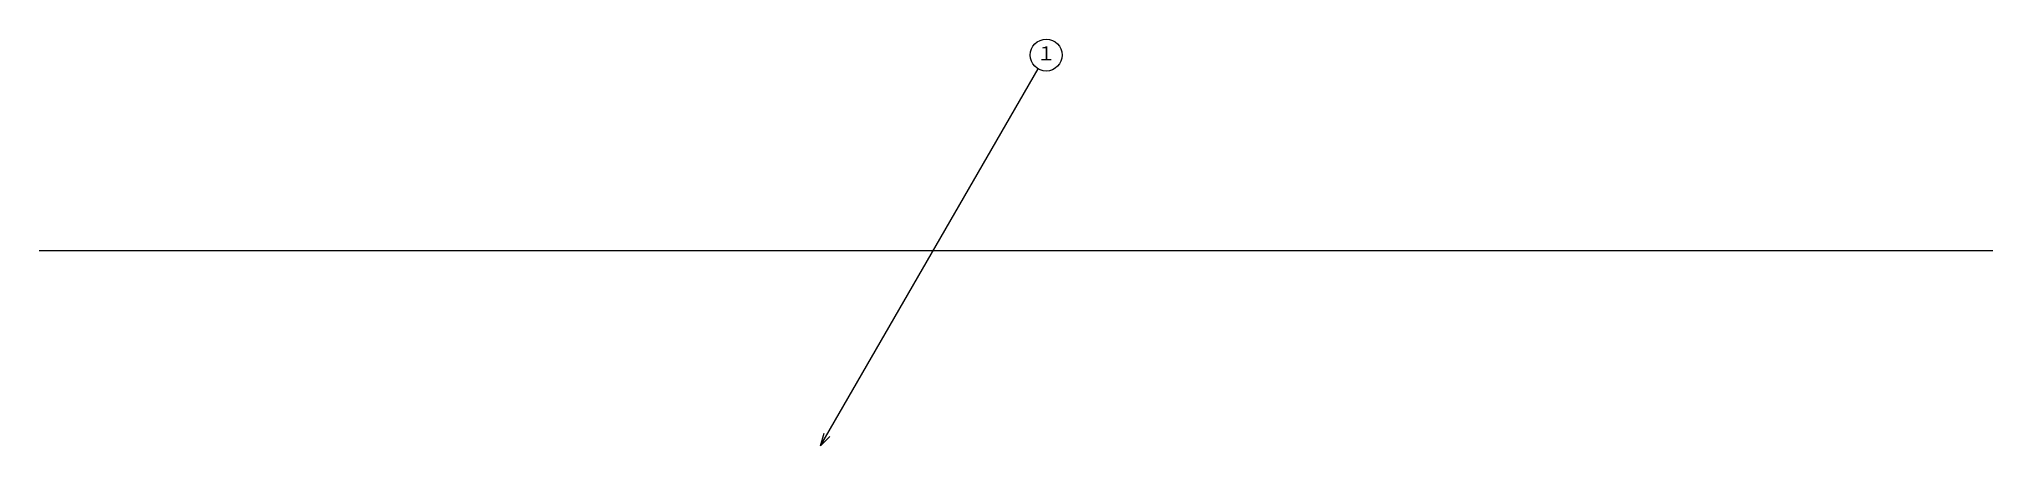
# Model space of a CAD drawing. Units: millimetres at full size, sheet at 1:100. Extents: x -15551 to 15061, y -6551 to -179.
import ezdxf
from ezdxf.enums import TextEntityAlignment as Align

# ---------------------------------------------------------------- set-up
doc = ezdxf.new("R2010")
doc.units = ezdxf.units.MM
doc.header["$LTSCALE"] = 100
doc.layers.add('0-0', color=7, linetype='Continuous')
doc.styles.add('ＭＳ ゴシック', font='')
doc.styles.get('ＭＳ ゴシック').set_extended_font_data('MS Gothic')

msp = doc.modelspace()

# ---------------------------------------------------------------- linework, layer by layer
at = {"layer": '0-0'}
for p, q in [((-3306.1, -6551), (103.7, -645.1)), ((-15551, -3489.8), (15061.2, -3489.8)), ((-3306.1, -6551), (-3252.5, -6351)), ((-3306.1, -6551), (-3159.7, -6404.6))]:
    msp.add_line(p, q, dxfattribs=at)
msp.add_circle((228.7, -428.6), 250, dxfattribs=at)

# ---------------------------------------------------------------- texts
at = {"layer": '0-0', "style": 'ＭＳ ゴシック'}
msp.add_text('１', height=219.9, dxfattribs=at).set_placement((78.7, -578.6), align=Align.BOTTOM_LEFT)

doc.saveas('drawing.dxf')
